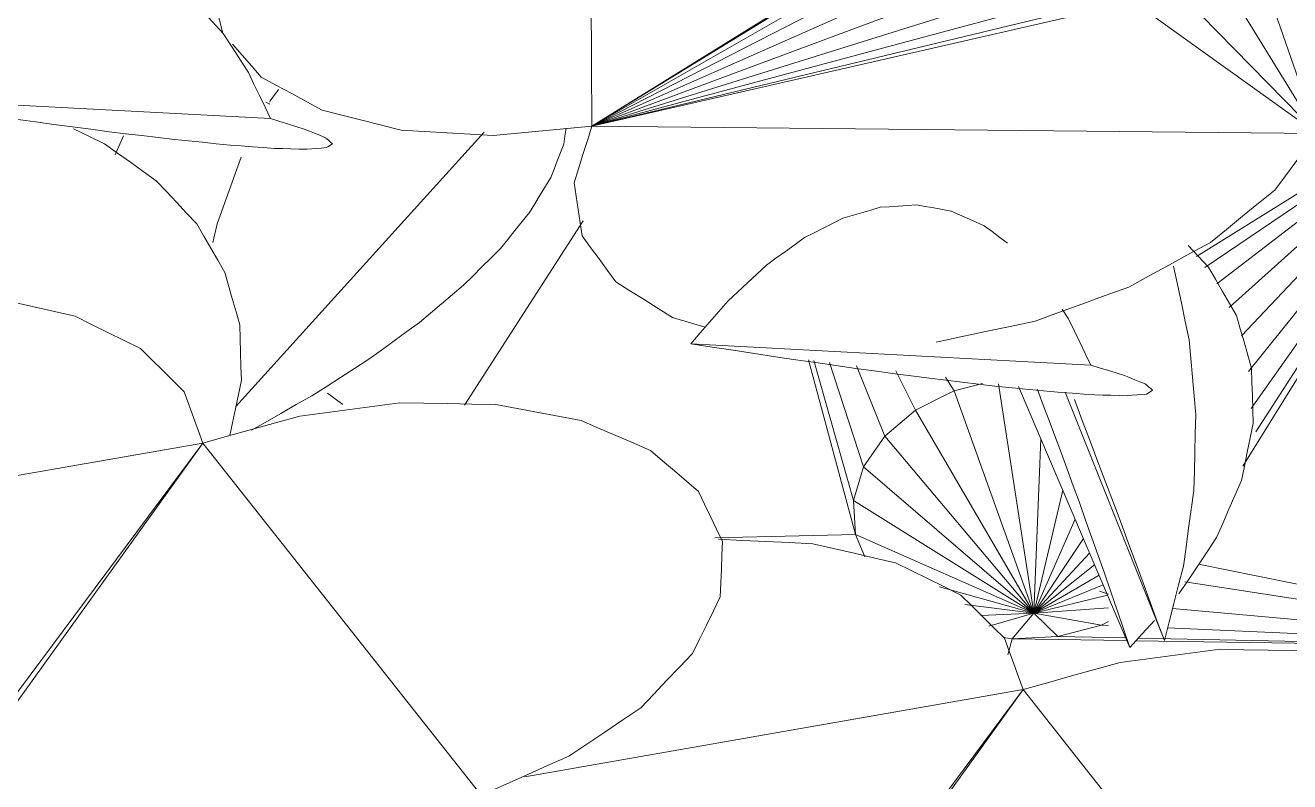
# Model space of a CAD drawing. Header units: metres. Extents: x 10.2 to 20.8, y -0.2 to 6.6.
# Drawn here: x 14.5875 to 14.6482, y 2.6948 to 2.7311 of the extents above; entities that cross this region are included whole.
import ezdxf

# ---------------------------------------------------------------- set-up
doc = ezdxf.new("R2010")
doc.units = ezdxf.units.M
doc.layers.add('Importações nas famílias', color=250, linetype='Continuous', lineweight=5)
doc.layers.add('Vegetação', color=7, linetype='Continuous', lineweight=5)

# ---------------------------------------------------------------- blocks, each defined once
blk = doc.blocks.new('Planta_pergolado_12200 - plantas pergolado_skp_Component_17-V4443-Corte 3')
at = {"layer": 'Importações nas famílias'}
blk.add_line((14.602006, 2.713432), (14.602752, 2.712879), dxfattribs=at)
blk = doc.blocks.new('Planta_pergolado_12200 - plantas pergolado_skp_Component_16-V4444-Corte 3')
blk.add_blockref('Planta_pergolado_12200 - plantas pergolado_skp_Component_17-V4443-Corte 3', (0, 0))
blk = doc.blocks.new('Planta_pergolado_12200 - plantas pergolado_skp_Component_12-V4465-Corte 3')
at = {"layer": 'Importações nas famílias'}
blk.add_line((14.639077, 2.70392), (14.639523, 2.703775), dxfattribs=at)
blk = doc.blocks.new('Planta_pergolado_12200 - plantas pergolado_skp_Component_17-V4467-Corte 3')
at = {"layer": 'Importações nas famílias'}
for p, q in [((14.591819, 2.724874), (14.592207, 2.725795)), ((14.643735, 2.72), (14.650097, 2.723945)), ((14.65009, 2.723505), (14.644135, 2.719465)), ((14.650277, 2.72296), (14.644722, 2.718678)), ((14.650524, 2.722242), (14.645317, 2.717552)), ((14.608584, 2.712848), (14.614283, 2.721704)), ((14.650813, 2.721402), (14.645903, 2.716177)), ((14.651108, 2.720541), (14.646243, 2.714474)), ((14.651472, 2.71994), (14.646369, 2.712687)), ((14.65183, 2.719372), (14.645963, 2.709925)), ((14.651725, 2.719539), (14.64659, 2.711568)), ((14.625104, 2.715032), (14.627364, 2.706633)), ((14.627272, 2.708274), (14.625362, 2.715)), ((14.627751, 2.70989), (14.62611, 2.714905)), ((14.627416, 2.71474), (14.628768, 2.711372)), ((14.6293, 2.714501), (14.630253, 2.712619)), ((14.632105, 2.713545), (14.63169, 2.714199)), ((14.631733, 2.713359), (14.632105, 2.713545)), ((14.632105, 2.713545), (14.633458, 2.713896)), ((14.632105, 2.713545), (14.635923, 2.70286)), ((14.635923, 2.70286), (14.63423, 2.713877)), ((14.631733, 2.713359), (14.630253, 2.712619)), ((14.630253, 2.712619), (14.628768, 2.711372)), ((14.635923, 2.70286), (14.630253, 2.712619)), ((14.628768, 2.711372), (14.627751, 2.70989)), ((14.635923, 2.70286), (14.628768, 2.711372)), ((14.635923, 2.70286), (14.636267, 2.711242)), ((14.627751, 2.70989), (14.627272, 2.708274)), ((14.635923, 2.70286), (14.627751, 2.70989)), ((14.635923, 2.70286), (14.637319, 2.708775)), ((14.627272, 2.708274), (14.627364, 2.706633)), ((14.635923, 2.70286), (14.627272, 2.708274)), ((14.637914, 2.707379), (14.635923, 2.70286)), ((14.627364, 2.706633), (14.620612, 2.70648)), ((14.635923, 2.70286), (14.627364, 2.706633)), ((14.627816, 2.70556), (14.627364, 2.706633)), ((14.635923, 2.70286), (14.638311, 2.706446)), ((14.638608, 2.705749), (14.635923, 2.70286)), ((14.63885, 2.705182), (14.635923, 2.70286)), ((14.64383, 2.705209), (14.658945, 2.702185)), ((14.635923, 2.70286), (14.639062, 2.704685)), ((14.635923, 2.70286), (14.631398, 2.704131)), ((14.639263, 2.704214), (14.635923, 2.70286)), ((14.643183, 2.70436), (14.658453, 2.702025)), ((14.635923, 2.70286), (14.632622, 2.703282)), ((14.635923, 2.70286), (14.639472, 2.703723)), ((14.635923, 2.70286), (14.633383, 2.702754)), ((14.635923, 2.70286), (14.633774, 2.702231)), ((14.635923, 2.70286), (14.634891, 2.701625)), ((14.635923, 2.70286), (14.639523, 2.703111)), ((14.635923, 2.70286), (14.637082, 2.701747)), ((14.635923, 2.70286), (14.639175, 2.70229)), ((14.64259, 2.703077), (14.65772, 2.701738)), ((14.639175, 2.70229), (14.637082, 2.701747)), ((14.639523, 2.702464), (14.639175, 2.70229)), ((14.639175, 2.70229), (14.639523, 2.702274)), ((14.642353, 2.702148), (14.65732, 2.701482)), ((14.634891, 2.701625), (14.63446, 2.701687)), ((14.634891, 2.701625), (14.634681, 2.700855)), ((14.637082, 2.701747), (14.634891, 2.701625)), ((14.640401, 2.701542), (14.634891, 2.701625)), ((14.640343, 2.701679), (14.637082, 2.701747)), ((14.656748, 2.701296), (14.64083, 2.701536)), ((14.656827, 2.701336), (14.64095, 2.701666))]:
    blk.add_line(p, q, dxfattribs=at)
blk = doc.blocks.new('Planta_pergolado_12200 - plantas pergolado_skp_Component_16-V4468-Corte 3')
for name in ['Planta_pergolado_12200 - plantas pergolado_skp_Component_17-V4467-Corte 3', 'Planta_pergolado_12200 - plantas pergolado_skp_Component_12-V4465-Corte 3']:
    blk.add_blockref(name, (0, 0))
blk = doc.blocks.new('Planta_pergolado_12200 - plantas pergolado_skp_-V4513-Corte 3')
for name in ['Planta_pergolado_12200 - plantas pergolado_skp_Component_16-V4444-Corte 3', 'Planta_pergolado_12200 - plantas pergolado_skp_Component_16-V4468-Corte 3']:
    blk.add_blockref(name, (0, 0))
blk = doc.blocks.new('Planta_pergolado_12200 - plantas pergolado_skp_-V4514-Corte 3')
blk.add_blockref('Planta_pergolado_12200 - plantas pergolado_skp_-V4513-Corte 3', (0, 0))
blk = doc.blocks.new('Planta_pergolado_12200 - plantas pergolado_skp_Component_12-V5011-Corte 3')
at = {"layer": 'Importações nas famílias'}
blk.add_line((14.581677, 2.727405), (14.585742, 2.717868), dxfattribs=at)
at = {"layer": 'Importações nas famílias', "flags": 128}
for points in [[(14.582381, 2.727246), (14.582536, 2.726996), (14.582691, 2.726747)], [(14.582691, 2.726747), (14.582873, 2.726402), (14.583055, 2.726057), (14.583237, 2.725713), (14.583419, 2.725368)], [(14.591301, 2.725412), (14.590556, 2.725771), (14.589811, 2.726129)], [(14.583419, 2.725368), (14.583626, 2.724932), (14.583832, 2.724497), (14.584039, 2.724061), (14.584246, 2.723625)], [(14.593789, 2.723636), (14.593167, 2.72408), (14.592545, 2.724524), (14.591923, 2.724968), (14.591301, 2.725412)], [(14.584246, 2.723625), (14.584476, 2.723103), (14.584705, 2.722581), (14.584935, 2.722059), (14.585164, 2.721537)], [(14.59573, 2.721561), (14.595245, 2.72208), (14.59476, 2.722599), (14.594275, 2.723117), (14.593789, 2.723636)], [(14.585164, 2.721537), (14.585414, 2.720935), (14.585664, 2.720333), (14.585913, 2.71973), (14.586163, 2.719128)], [(14.597076, 2.719234), (14.59674, 2.719816), (14.596403, 2.720397), (14.596067, 2.720979), (14.59573, 2.721561)], [(14.586163, 2.719128), (14.58643, 2.718452), (14.586697, 2.717776)], [(14.597797, 2.71671), (14.597617, 2.717341), (14.597437, 2.717972), (14.597257, 2.718603), (14.597076, 2.719234)], [(14.597876, 2.71405), (14.597856, 2.714715), (14.597836, 2.71538), (14.597817, 2.716045), (14.597797, 2.71671)], [(14.597327, 2.711397), (14.597451, 2.711998), (14.597593, 2.712682), (14.597734, 2.713366), (14.597876, 2.71405)]]:
    blk.add_lwpolyline(points, dxfattribs=at)
blk = doc.blocks.new('Planta_pergolado_12200 - plantas pergolado_skp_Component_12-V5012-Corte 3')
at = {"layer": 'Importações nas famílias'}
for p, q in [((14.637602, 2.716996), (14.637298, 2.717464)), ((14.638667, 2.714776), (14.61946, 2.715804))]:
    blk.add_line(p, q, dxfattribs=at)
at = {"layer": 'Importações nas famílias', "flags": 128}
for points in [[(14.628548, 2.72236), (14.628099, 2.722228), (14.62765, 2.722097), (14.627201, 2.721965), (14.626752, 2.721834)], [(14.630293, 2.722475), (14.629857, 2.722446), (14.62942, 2.722417), (14.628984, 2.722388), (14.628548, 2.72236)], [(14.631967, 2.722177), (14.631548, 2.722251), (14.63113, 2.722326), (14.630711, 2.7224), (14.630293, 2.722475)], [(14.633552, 2.72147), (14.633156, 2.721647), (14.632759, 2.721823), (14.632363, 2.722), (14.631967, 2.722177)], [(14.626752, 2.721834), (14.626295, 2.721601), (14.625839, 2.721369), (14.625382, 2.721136), (14.624925, 2.720903)], [(14.63466, 2.720639), (14.634291, 2.720916), (14.633921, 2.721193), (14.633552, 2.72147)], [(14.624925, 2.720903), (14.624465, 2.720572), (14.624006, 2.72024), (14.623546, 2.719909), (14.623087, 2.719577)], [(14.623087, 2.719577), (14.62263, 2.719151), (14.622173, 2.718724), (14.621715, 2.718298), (14.621258, 2.717871)], [(14.621258, 2.717871), (14.620809, 2.717354), (14.620359, 2.716837), (14.619909, 2.716321), (14.61946, 2.715804)], [(14.638667, 2.714776), (14.638401, 2.715331), (14.638134, 2.715886), (14.637868, 2.716441), (14.637602, 2.716996)], [(14.61946, 2.715804), (14.620478, 2.715646), (14.621496, 2.715489), (14.622514, 2.715332), (14.623532, 2.715174)], [(14.623532, 2.715174), (14.624495, 2.715035), (14.625457, 2.714896), (14.626419, 2.714757), (14.627382, 2.714618)], [(14.64028, 2.714278), (14.639877, 2.714402), (14.639474, 2.714527), (14.63907, 2.714651), (14.638667, 2.714776)], [(14.627382, 2.714618), (14.628266, 2.7145), (14.62915, 2.714382), (14.630033, 2.714265), (14.630917, 2.714147)], [(14.630917, 2.714147), (14.631702, 2.714053), (14.632487, 2.71396), (14.633271, 2.713866), (14.634056, 2.713773)], [(14.641278, 2.713874), (14.641028, 2.713975), (14.640779, 2.714076), (14.64053, 2.714177), (14.64028, 2.714278)], [(14.634056, 2.713773), (14.634723, 2.713706), (14.63539, 2.713639), (14.636057, 2.713572), (14.636724, 2.713504)], [(14.641635, 2.713573), (14.641546, 2.713648), (14.641456, 2.713724), (14.641367, 2.713799), (14.641278, 2.713874)], [(14.641344, 2.713383), (14.641417, 2.71343), (14.641489, 2.713478), (14.641562, 2.713526), (14.641635, 2.713573)], [(14.636724, 2.713504), (14.637258, 2.713465), (14.637792, 2.713426), (14.638326, 2.713387), (14.638859, 2.713348)], [(14.638859, 2.713348), (14.639247, 2.713338), (14.639635, 2.713328), (14.640023, 2.713317), (14.640411, 2.713307)], [(14.640411, 2.713307), (14.640645, 2.713326), (14.640878, 2.713345), (14.641111, 2.713364), (14.641344, 2.713383)]]:
    blk.add_lwpolyline(points, dxfattribs=at)
blk = doc.blocks.new('Planta_pergolado_12200 - plantas pergolado_skp_Component_17-V5016-Corte 3')
at = {"layer": 'Importações nas famílias'}
for p, q in [((14.635415, 2.699193), (14.611491, 2.695004)), ((14.623407, 2.68305), (14.635415, 2.699193)), ((14.635415, 2.699193), (14.623754, 2.682955)), ((14.648779, 2.682273), (14.635415, 2.699193))]:
    blk.add_line(p, q, dxfattribs=at)
at = {"layer": 'Importações nas famílias', "flags": 128}
for points in [[(14.620788, 2.706413), (14.621921, 2.706358), (14.623054, 2.706304), (14.624187, 2.706249), (14.625319, 2.706195)], [(14.625319, 2.706195), (14.626312, 2.705966), (14.627304, 2.705737), (14.628296, 2.705509), (14.629288, 2.70528)], [(14.629288, 2.70528), (14.630072, 2.704893), (14.630856, 2.704506), (14.63164, 2.704119), (14.632424, 2.703732)], [(14.632424, 2.703732), (14.632947, 2.703213), (14.633469, 2.702694), (14.633992, 2.702175), (14.634514, 2.701656)], [(14.634514, 2.701656), (14.634739, 2.70104), (14.634964, 2.700425), (14.63519, 2.699809), (14.635415, 2.699193)], [(14.640073, 2.70049), (14.641272, 2.700649), (14.642472, 2.700807), (14.643671, 2.700965), (14.64487, 2.701123)], [(14.64487, 2.701123), (14.646022, 2.701104), (14.647174, 2.701085), (14.648325, 2.701066), (14.649477, 2.701047)], [(14.635415, 2.699193), (14.636579, 2.699517), (14.637744, 2.699842), (14.638909, 2.700166), (14.640073, 2.70049)]]:
    blk.add_lwpolyline(points, dxfattribs=at)
blk = doc.blocks.new('Planta_pergolado_12200 - plantas pergolado_skp_Component_16-V5017-Corte 3')
for name in ['Planta_pergolado_12200 - plantas pergolado_skp_Component_12-V5011-Corte 3', 'Planta_pergolado_12200 - plantas pergolado_skp_Component_12-V5012-Corte 3', 'Planta_pergolado_12200 - plantas pergolado_skp_Component_17-V5016-Corte 3']:
    blk.add_blockref(name, (0, 0))
blk = doc.blocks.new('Planta_pergolado_12200 - plantas pergolado_skp_Component_12-V5018-Corte 3')
at = {"layer": 'Importações nas famílias'}
blk.add_line((14.635196, 2.713755), (14.640539, 2.701218), dxfattribs=at)
at = {"layer": 'Importações nas famílias', "flags": 128}
for points in [[(14.644318, 2.719481), (14.643832, 2.72), (14.643347, 2.720519)], [(14.645664, 2.717154), (14.645327, 2.717736), (14.644991, 2.718318), (14.644654, 2.718899), (14.644318, 2.719481)], [(14.646385, 2.714631), (14.646205, 2.715262), (14.646024, 2.715893), (14.645844, 2.716523), (14.645664, 2.717154)], [(14.646463, 2.71197), (14.646444, 2.712635), (14.646424, 2.7133), (14.646404, 2.713966), (14.646385, 2.714631)], [(14.6361, 2.713601), (14.636382, 2.712859), (14.636663, 2.712117), (14.636944, 2.711374)], [(14.645897, 2.709234), (14.646039, 2.709918), (14.64618, 2.710602), (14.646322, 2.711286), (14.646463, 2.71197)], [(14.636944, 2.711374), (14.637237, 2.710574), (14.63753, 2.709773), (14.637822, 2.708973), (14.638115, 2.708173)], [(14.6447, 2.706488), (14.644999, 2.707174), (14.645299, 2.707861), (14.645598, 2.708547), (14.645897, 2.709234)], [(14.638115, 2.708173), (14.638416, 2.707323), (14.638717, 2.706474), (14.639017, 2.705624), (14.639318, 2.704775)], [(14.6429, 2.703795), (14.64335, 2.704468), (14.6438, 2.705141), (14.64425, 2.705814), (14.6447, 2.706488)], [(14.639318, 2.704775), (14.639623, 2.703886), (14.639929, 2.702997), (14.640234, 2.702108), (14.640539, 2.701218)], [(14.640539, 2.701218), (14.64113, 2.701862), (14.64172, 2.702506)]]:
    blk.add_lwpolyline(points, dxfattribs=at)
blk = doc.blocks.new('Planta_pergolado_12200 - plantas pergolado_skp_Component_12-V5019-Corte 3')
at = {"layer": 'Importações nas famílias'}
blk.add_line((14.687254, 2.712696), (14.680535, 2.713056), dxfattribs=at)
at = {"layer": 'Importações nas famílias', "flags": 128}
for points in [[(14.680554, 2.720097), (14.680136, 2.720172), (14.679717, 2.720246), (14.679299, 2.720321), (14.67888, 2.720395)], [(14.682139, 2.719391), (14.681743, 2.719567), (14.681347, 2.719744), (14.680951, 2.719921), (14.680554, 2.720097)], [(14.683618, 2.718283), (14.683248, 2.71856), (14.682879, 2.718837), (14.682509, 2.719114), (14.682139, 2.719391)], [(14.684973, 2.716786), (14.684634, 2.71716), (14.684295, 2.717534), (14.683956, 2.717908), (14.683618, 2.718283)], [(14.686189, 2.714917), (14.685885, 2.715384), (14.685581, 2.715851), (14.685277, 2.716318), (14.684973, 2.716786)], [(14.687254, 2.712696), (14.686988, 2.713251), (14.686722, 2.713806), (14.686456, 2.714362), (14.686189, 2.714917)], [(14.688868, 2.712198), (14.688465, 2.712323), (14.688061, 2.712447), (14.687658, 2.712572), (14.687254, 2.712696)], [(14.681074, 2.71188), (14.681859, 2.711787), (14.682644, 2.711693)], [(14.689865, 2.711794), (14.689616, 2.711895), (14.689367, 2.711996), (14.689117, 2.712097), (14.688868, 2.712198)], [(14.690222, 2.711494), (14.690133, 2.711569), (14.690044, 2.711644), (14.689955, 2.711719), (14.689865, 2.711794)], [(14.682644, 2.711693), (14.683311, 2.711626), (14.683978, 2.711559), (14.684645, 2.711492), (14.685312, 2.711425)], [(14.685312, 2.711425), (14.685846, 2.711386), (14.686379, 2.711347), (14.686913, 2.711308), (14.687447, 2.711268)], [(14.687447, 2.711268), (14.687835, 2.711258), (14.688223, 2.711248), (14.688611, 2.711238), (14.688999, 2.711228)], [(14.688999, 2.711228), (14.689232, 2.711246), (14.689465, 2.711265), (14.689698, 2.711284), (14.689931, 2.711303)], [(14.689931, 2.711303), (14.690004, 2.711351), (14.690077, 2.711398), (14.69015, 2.711446), (14.690222, 2.711494)]]:
    blk.add_lwpolyline(points, dxfattribs=at)
blk = doc.blocks.new('Planta_pergolado_12200 - plantas pergolado_skp_Component_17-V5020-Corte 3')
at = {"layer": 'Importações nas famílias'}
for p, q in [((14.680181, 2.696444), (14.660266, 2.692957)), ((14.676327, 2.686795), (14.681392, 2.693604)), ((14.681425, 2.693525), (14.676634, 2.686854)), ((14.656727, 2.686981), (14.662512, 2.684704)), ((14.660199, 2.684591), (14.656154, 2.686505)), ((14.65652, 2.686809), (14.661527, 2.684699)), ((14.658562, 2.684459), (14.655639, 2.686077)), ((14.657105, 2.68416), (14.655093, 2.6855)), ((14.656277, 2.683973), (14.655093, 2.684859))]:
    blk.add_line(p, q, dxfattribs=at)
at = {"layer": 'Importações nas famílias', "flags": 128}
for points in [[(14.659879, 2.70267), (14.661057, 2.702963), (14.662235, 2.703255), (14.663413, 2.703548), (14.664591, 2.70384)], [(14.664591, 2.70384), (14.665787, 2.703964), (14.666983, 2.704087), (14.66818, 2.70421), (14.669376, 2.704333)], [(14.669376, 2.704333), (14.670509, 2.704279), (14.671641, 2.704224), (14.672774, 2.70417), (14.673907, 2.704115)], [(14.673907, 2.704115), (14.674899, 2.703886), (14.675891, 2.703658), (14.676884, 2.703429)], [(14.65556, 2.700903), (14.65664, 2.701345), (14.65772, 2.701786), (14.658799, 2.702228), (14.659879, 2.70267)], [(14.653985, 2.699928), (14.654653, 2.700341), (14.65556, 2.700903)]]:
    blk.add_lwpolyline(points, dxfattribs=at)
blk = doc.blocks.new('Planta_pergolado_12200 - plantas pergolado_skp_Component_16-V5021-Corte 3')
for name in ['Planta_pergolado_12200 - plantas pergolado_skp_Component_12-V5018-Corte 3', 'Planta_pergolado_12200 - plantas pergolado_skp_Component_12-V5019-Corte 3', 'Planta_pergolado_12200 - plantas pergolado_skp_Component_17-V5020-Corte 3']:
    blk.add_blockref(name, (0, 0))
blk = doc.blocks.new('Planta_pergolado_12200 - plantas pergolado_skp_Component_12-V5036-Corte 3')
at = {"layer": 'Importações nas famílias'}
for p, q in [((14.580594, 2.74141), (14.579933, 2.741398)), ((14.573885, 2.7408), (14.572941, 2.740621)), ((14.563071, 2.734829), (14.58253, 2.730302)), ((14.574851, 2.73348), (14.575822, 2.733321)), ((14.59905, 2.727405), (14.599248, 2.727321))]:
    blk.add_line(p, q, dxfattribs=at)
at = {"layer": 'Importações nas famílias', "flags": 128}
for points in [[(14.58448, 2.740833), (14.583508, 2.740977), (14.582537, 2.741121), (14.581566, 2.741266), (14.580594, 2.74141)], [(14.572941, 2.740621), (14.572044, 2.740284), (14.571146, 2.739947), (14.570249, 2.73961), (14.569352, 2.739273)], [(14.588283, 2.739621), (14.587332, 2.739924), (14.586381, 2.740227), (14.58543, 2.74053), (14.58448, 2.740833)], [(14.569352, 2.739273), (14.568523, 2.738787), (14.567694, 2.7383), (14.566865, 2.737814), (14.566036, 2.737328)], [(14.591914, 2.737803), (14.591006, 2.738258), (14.590099, 2.738712), (14.589191, 2.739167), (14.588283, 2.739621)], [(14.566036, 2.737328), (14.565295, 2.736703), (14.564553, 2.736078), (14.563812, 2.735454), (14.563071, 2.734829)], [(14.595289, 2.735422), (14.594445, 2.736017), (14.593602, 2.736613), (14.592758, 2.737208), (14.591914, 2.737803)], [(14.596655, 2.734123), (14.596049, 2.734699), (14.595289, 2.735422)], [(14.563071, 2.734829), (14.564047, 2.734742), (14.565023, 2.734654), (14.565999, 2.734567), (14.566975, 2.734479)], [(14.566975, 2.734479), (14.567961, 2.734366), (14.568946, 2.734254), (14.569931, 2.734141), (14.570917, 2.734028)], [(14.570917, 2.734028), (14.5719, 2.733891), (14.572884, 2.733754), (14.573867, 2.733617), (14.574851, 2.73348)], [(14.576792, 2.733161), (14.577763, 2.733002), (14.578734, 2.732842)], [(14.578734, 2.732842), (14.579681, 2.732662), (14.580629, 2.732482), (14.581576, 2.732302), (14.582523, 2.732121)], [(14.582523, 2.732121), (14.583436, 2.731922), (14.584218, 2.731752)]]:
    blk.add_lwpolyline(points, dxfattribs=at)
blk = doc.blocks.new('Planta_pergolado_12200 - plantas pergolado_skp_Component_12-V5037-Corte 3')
at = {"layer": 'Importações nas famílias'}
blk.add_line((14.642198, 2.701541), (14.637433, 2.713472), dxfattribs=at)
at = {"layer": 'Importações nas famílias', "flags": 128}
for points in [[(14.643382, 2.715998), (14.643197, 2.716881), (14.643013, 2.717765), (14.642829, 2.718648), (14.642644, 2.719531)], [(14.643707, 2.712392), (14.643626, 2.713293), (14.643544, 2.714195), (14.643463, 2.715096), (14.643382, 2.715998)], [(14.637877, 2.713121), (14.638255, 2.712123), (14.638633, 2.711124), (14.639011, 2.710126), (14.63939, 2.709128)], [(14.643617, 2.708753), (14.643639, 2.709663), (14.643662, 2.710572), (14.643684, 2.711482), (14.643707, 2.712392)], [(14.63939, 2.709128), (14.639753, 2.708155), (14.640116, 2.707182), (14.640478, 2.70621), (14.640841, 2.705237)], [(14.643112, 2.705123), (14.643238, 2.706031), (14.643364, 2.706938), (14.64349, 2.707846), (14.643617, 2.708753)], [(14.640841, 2.705237), (14.641181, 2.704313), (14.64152, 2.703389), (14.641859, 2.702465), (14.642198, 2.701541)], [(14.642198, 2.701541), (14.642426, 2.702437), (14.642655, 2.703332), (14.642883, 2.704228), (14.643112, 2.705123)]]:
    blk.add_lwpolyline(points, dxfattribs=at)
blk = doc.blocks.new('Planta_pergolado_12200 - plantas pergolado_skp_Component_12-V5038-Corte 3')
at = {"layer": 'Importações nas famílias'}
for p, q in [((14.59966, 2.728024), (14.599256, 2.727479)), ((14.599256, 2.727479), (14.599218, 2.727405)), ((14.597603, 2.712794), (14.609534, 2.725972)), ((14.596714, 2.72157), (14.596497, 2.720673))]:
    blk.add_line(p, q, dxfattribs=at)
at = {"layer": 'Importações nas famílias', "flags": 128}
for points in [[(14.613359, 2.725399), (14.613415, 2.725778), (14.613472, 2.726157)], [(14.612733, 2.723792), (14.612889, 2.724194), (14.613046, 2.724595), (14.613202, 2.724997), (14.613359, 2.725399)], [(14.597858, 2.724761), (14.597572, 2.723963), (14.597286, 2.723166), (14.597, 2.722368), (14.596714, 2.72157)], [(14.611714, 2.722113), (14.611968, 2.722533), (14.612223, 2.722952), (14.612478, 2.723372), (14.612733, 2.723792)], [(14.610313, 2.72038), (14.610663, 2.720814), (14.611013, 2.721247), (14.611363, 2.72168), (14.611714, 2.722113)], [(14.608545, 2.718614), (14.608987, 2.719055), (14.609429, 2.719497), (14.609871, 2.719939), (14.610313, 2.72038)], [(14.606431, 2.716832), (14.60696, 2.717277), (14.607488, 2.717723), (14.608017, 2.718168), (14.608545, 2.718614)], [(14.603994, 2.715056), (14.604603, 2.7155), (14.605213, 2.715944), (14.605822, 2.716388), (14.606431, 2.716832)], [(14.601261, 2.713304), (14.601944, 2.713742), (14.602628, 2.71418), (14.603311, 2.714618), (14.603994, 2.715056)], [(14.598355, 2.71165), (14.599012, 2.712024), (14.599762, 2.712451), (14.600511, 2.712878), (14.601261, 2.713304)]]:
    blk.add_lwpolyline(points, dxfattribs=at)
blk = doc.blocks.new('Planta_pergolado_12200 - plantas pergolado_skp_Component_17-V5039-Corte 3')
at = {"layer": 'Importações nas famílias'}
for p, q in [((14.614706, 2.726258), (14.614571, 2.746347)), ((14.614706, 2.726258), (14.634064, 2.738274)), ((14.614706, 2.726258), (14.633542, 2.73781)), ((14.614706, 2.726258), (14.632725, 2.736579)), ((14.614706, 2.726258), (14.632452, 2.73536)), ((14.614706, 2.726258), (14.632741, 2.734235)), ((14.649537, 2.725898), (14.646553, 2.734524)), ((14.614706, 2.726258), (14.633572, 2.733281)), ((14.649537, 2.725898), (14.64485, 2.733517)), ((14.614706, 2.726258), (14.634889, 2.732563)), ((14.642864, 2.73273), (14.649537, 2.725898)), ((14.64073, 2.732217), (14.614706, 2.726258)), ((14.614706, 2.726258), (14.636602, 2.73213)), ((14.614706, 2.726258), (14.638595, 2.732012)), ((14.64073, 2.732217), (14.649537, 2.725898)), ((14.614706, 2.726258), (14.649537, 2.725898))]:
    blk.add_line(p, q, dxfattribs=at)
at = {"layer": 'Importações nas famílias', "flags": 128}
for points in [[(14.596989, 2.730733), (14.596829, 2.731356), (14.596669, 2.73198), (14.596509, 2.732604), (14.596349, 2.733228)], [(14.598833, 2.728617), (14.598372, 2.729146), (14.597911, 2.729675), (14.59745, 2.730204)], [(14.601753, 2.727025), (14.601023, 2.727423), (14.600293, 2.727821), (14.599563, 2.728219), (14.598833, 2.728617)], [(14.605552, 2.726066), (14.604602, 2.726306), (14.603653, 2.726546), (14.602703, 2.726786), (14.601753, 2.727025)], [(14.60997, 2.725804), (14.608866, 2.72587), (14.607761, 2.725935), (14.606657, 2.726), (14.605552, 2.726066)], [(14.614706, 2.726258), (14.613522, 2.726144), (14.612338, 2.726031), (14.611154, 2.725917), (14.60997, 2.725804)], [(14.613853, 2.723533), (14.614067, 2.724214), (14.61428, 2.724895), (14.614493, 2.725576), (14.614706, 2.726258)], [(14.649537, 2.725898), (14.649027, 2.72522), (14.648518, 2.724542), (14.648008, 2.723864), (14.647498, 2.723186)], [(14.614246, 2.720982), (14.614148, 2.72162), (14.614049, 2.722257), (14.613951, 2.722895), (14.613853, 2.723533)], [(14.647498, 2.723186), (14.646726, 2.722557), (14.645954, 2.721928), (14.645182, 2.721299), (14.64441, 2.720671)], [(14.615856, 2.718778), (14.615453, 2.719329), (14.615051, 2.71988), (14.614648, 2.720431), (14.614246, 2.720982)], [(14.64441, 2.720671), (14.643429, 2.720134), (14.642448, 2.719597), (14.641467, 2.719061), (14.640485, 2.718524)], [(14.618575, 2.717072), (14.617895, 2.717498), (14.617215, 2.717925), (14.616536, 2.718351), (14.615856, 2.718778)], [(14.640485, 2.718524), (14.639362, 2.718116), (14.638238, 2.717708), (14.637114, 2.7173), (14.635991, 2.716892)], [(14.620151, 2.716599), (14.619485, 2.716798), (14.618575, 2.717072)], [(14.635991, 2.716892), (14.634801, 2.71664), (14.633611, 2.716389), (14.632422, 2.716137), (14.631232, 2.715886)]]:
    blk.add_lwpolyline(points, dxfattribs=at)
blk = doc.blocks.new('Planta_pergolado_12200 - plantas pergolado_skp_Component_16-V5040-Corte 3')
for name in ['Planta_pergolado_12200 - plantas pergolado_skp_Component_17-V5039-Corte 3', 'Planta_pergolado_12200 - plantas pergolado_skp_Component_12-V5036-Corte 3', 'Planta_pergolado_12200 - plantas pergolado_skp_Component_12-V5038-Corte 3', 'Planta_pergolado_12200 - plantas pergolado_skp_Component_12-V5037-Corte 3']:
    blk.add_blockref(name, (0, 0))
blk = doc.blocks.new('Planta_pergolado_12200 - plantas pergolado_skp_Component_12-V5023-Corte 3')
at = {"layer": 'Importações nas famílias'}
blk.add_line((14.76988, 2.687646), (14.750673, 2.688674), dxfattribs=at)
at = {"layer": 'Importações nas famílias', "flags": 128}
for points in [[(14.761506, 2.695344), (14.76107, 2.695316), (14.760634, 2.695287), (14.760198, 2.695258), (14.759761, 2.69523)], [(14.76318, 2.695047), (14.762762, 2.695121), (14.762343, 2.695196), (14.761925, 2.69527), (14.761506, 2.695344)], [(14.759761, 2.69523), (14.759312, 2.695098), (14.758864, 2.694967), (14.758415, 2.694835), (14.757966, 2.694704)], [(14.764765, 2.69434), (14.764369, 2.694517), (14.763973, 2.694693), (14.763577, 2.69487), (14.76318, 2.695047)], [(14.757966, 2.694704), (14.757509, 2.694471), (14.757052, 2.694238), (14.756595, 2.694006), (14.756138, 2.693773)], [(14.766244, 2.693232), (14.765874, 2.693509), (14.765504, 2.693786), (14.765135, 2.694063), (14.764765, 2.69434)], [(14.756138, 2.693773), (14.755679, 2.693441), (14.755219, 2.69311), (14.75476, 2.692778), (14.7543, 2.692447)], [(14.767599, 2.691735), (14.76726, 2.692109), (14.766921, 2.692484), (14.766582, 2.692858), (14.766244, 2.693232)], [(14.7543, 2.692447), (14.753843, 2.69202), (14.753386, 2.691594), (14.752929, 2.691167), (14.752472, 2.690741)], [(14.768815, 2.689866), (14.768511, 2.690333), (14.768207, 2.690801), (14.767903, 2.691268), (14.767599, 2.691735)], [(14.752472, 2.690741), (14.752022, 2.690224), (14.751572, 2.689707), (14.751123, 2.68919), (14.750673, 2.688674)], [(14.76988, 2.687646), (14.769614, 2.688201), (14.769348, 2.688756), (14.769082, 2.689311), (14.768815, 2.689866)], [(14.750673, 2.688674), (14.751691, 2.688516), (14.75271, 2.688359), (14.753728, 2.688202), (14.754746, 2.688044)], [(14.754746, 2.688044), (14.755708, 2.687905), (14.756671, 2.687766), (14.757633, 2.687627), (14.758595, 2.687488)], [(14.758595, 2.687488), (14.759479, 2.68737), (14.760363, 2.687252), (14.761247, 2.687134), (14.762131, 2.687017)], [(14.771494, 2.687148), (14.77109, 2.687272), (14.770687, 2.687397), (14.770284, 2.687521), (14.76988, 2.687646)], [(14.762131, 2.687017), (14.762915, 2.686923), (14.7637, 2.68683), (14.764485, 2.686736), (14.765269, 2.686643)], [(14.772491, 2.686744), (14.772242, 2.686845), (14.771992, 2.686946), (14.771743, 2.687047), (14.771494, 2.687148)], [(14.765269, 2.686643), (14.765937, 2.686576), (14.766604, 2.686509), (14.767271, 2.686441), (14.767938, 2.686374)], [(14.767938, 2.686374), (14.768472, 2.686335), (14.769005, 2.686296), (14.769539, 2.686257), (14.770073, 2.686218)], [(14.770073, 2.686218), (14.770461, 2.686208), (14.770849, 2.686197), (14.771237, 2.686187), (14.771625, 2.686177)], [(14.771625, 2.686177), (14.771858, 2.686196), (14.772091, 2.686215), (14.772324, 2.686234), (14.772557, 2.686253)], [(14.772848, 2.686443), (14.772759, 2.686518), (14.77267, 2.686593), (14.77258, 2.686669), (14.772491, 2.686744)], [(14.772557, 2.686253), (14.77263, 2.6863), (14.772703, 2.686348), (14.772776, 2.686395), (14.772848, 2.686443)]]:
    blk.add_lwpolyline(points, dxfattribs=at)
blk = doc.blocks.new('Planta_pergolado_12200 - plantas pergolado_skp_Component_17-V5054-Corte 3')
at = {"layer": 'Importações nas famílias'}
for p, q in [((14.596026, 2.711035), (14.559332, 2.70461)), ((14.584018, 2.694892), (14.596026, 2.711035)), ((14.596026, 2.711035), (14.584364, 2.694797)), ((14.609389, 2.694114), (14.596026, 2.711035))]:
    blk.add_line(p, q, dxfattribs=at)
at = {"layer": 'Importações nas famílias', "flags": 128}
for points in [[(14.58593, 2.718036), (14.586922, 2.717807), (14.587915, 2.717579), (14.588907, 2.71735), (14.589899, 2.717122)], [(14.589899, 2.717122), (14.590683, 2.716735), (14.591467, 2.716348), (14.592251, 2.715961), (14.593035, 2.715574)], [(14.593035, 2.715574), (14.593558, 2.715055), (14.59408, 2.714536), (14.594602, 2.714017), (14.595125, 2.713498)], [(14.595125, 2.713498), (14.59535, 2.712882), (14.595575, 2.712266), (14.5958, 2.71165), (14.596026, 2.711035)], [(14.600684, 2.712332), (14.601883, 2.71249), (14.603082, 2.712648), (14.604281, 2.712806), (14.605481, 2.712964)], [(14.605481, 2.712964), (14.606632, 2.712946), (14.607784, 2.712927), (14.608936, 2.712908), (14.610088, 2.712889)], [(14.596026, 2.711035), (14.59719, 2.711359), (14.598355, 2.711683), (14.599519, 2.712008), (14.600684, 2.712332)], [(14.610088, 2.712889), (14.611114, 2.712694), (14.61214, 2.7125), (14.613166, 2.712305), (14.614193, 2.71211)], [(14.614193, 2.71211), (14.615023, 2.711753), (14.615853, 2.711396), (14.616684, 2.711039), (14.617514, 2.710682)], [(14.617514, 2.710682), (14.618093, 2.710187), (14.618671, 2.709691), (14.619249, 2.709196), (14.619827, 2.708701)], [(14.619827, 2.708701), (14.620114, 2.708101), (14.6204, 2.707502), (14.620687, 2.706902), (14.620973, 2.706303)], [(14.620973, 2.706303), (14.620949, 2.70564), (14.620924, 2.704976), (14.620899, 2.704313), (14.620875, 2.70365)], [(14.620875, 2.70365), (14.62054, 2.702969), (14.620206, 2.702287), (14.619872, 2.701606), (14.619538, 2.700924)], [(14.619538, 2.700924), (14.618917, 2.700271), (14.618296, 2.699618), (14.617675, 2.698964), (14.617054, 2.698311)], [(14.617054, 2.698311), (14.616189, 2.69773), (14.615323, 2.69715), (14.614458, 2.696569), (14.613593, 2.695988)], [(14.613593, 2.695988), (14.612542, 2.69552), (14.611491, 2.695051), (14.61044, 2.694583), (14.609389, 2.694114)]]:
    blk.add_lwpolyline(points, dxfattribs=at)
blk = doc.blocks.new('Planta_pergolado_12200 - plantas pergolado_skp_Component_16-V5055-Corte 3')
for name, p in [('Planta_pergolado_12200 - plantas pergolado_skp_Component_12-V5023-Corte 3', (-0.170603, 0.038972)), ('Planta_pergolado_12200 - plantas pergolado_skp_Component_17-V5054-Corte 3', (0, 0))]:
    blk.add_blockref(name, p)
blk = doc.blocks.new('Planta_pergolado_12200 - plantas pergolado_skp_-V5112-Corte 3')
for name in ['Planta_pergolado_12200 - plantas pergolado_skp_Component_16-V5040-Corte 3', 'Planta_pergolado_12200 - plantas pergolado_skp_Component_16-V5055-Corte 3', 'Planta_pergolado_12200 - plantas pergolado_skp_Component_16-V5017-Corte 3', 'Planta_pergolado_12200 - plantas pergolado_skp_Component_16-V5021-Corte 3']:
    blk.add_blockref(name, (0, 0))
blk = doc.blocks.new('Planta_pergolado_12200 - plantas pergolado_skp_-V5113-Corte 3')
blk.add_blockref('Planta_pergolado_12200 - plantas pergolado_skp_-V5112-Corte 3', (0, 0))
blk = doc.blocks.new('Planta_pergolado_12200 - Planta_pergolado_12200-V5114-Corte 3')
for name in ['Planta_pergolado_12200 - plantas pergolado_skp_-V4514-Corte 3', 'Planta_pergolado_12200 - plantas pergolado_skp_-V5113-Corte 3']:
    blk.add_blockref(name, (0, 0))

msp = doc.modelspace()

# ---------------------------------------------------------------- block references
at = {"layer": 'Vegetação', "color": 250}
msp.add_blockref('Planta_pergolado_12200 - Planta_pergolado_12200-V5114-Corte 3', (0, 0), dxfattribs=at)

doc.saveas('drawing.dxf')
